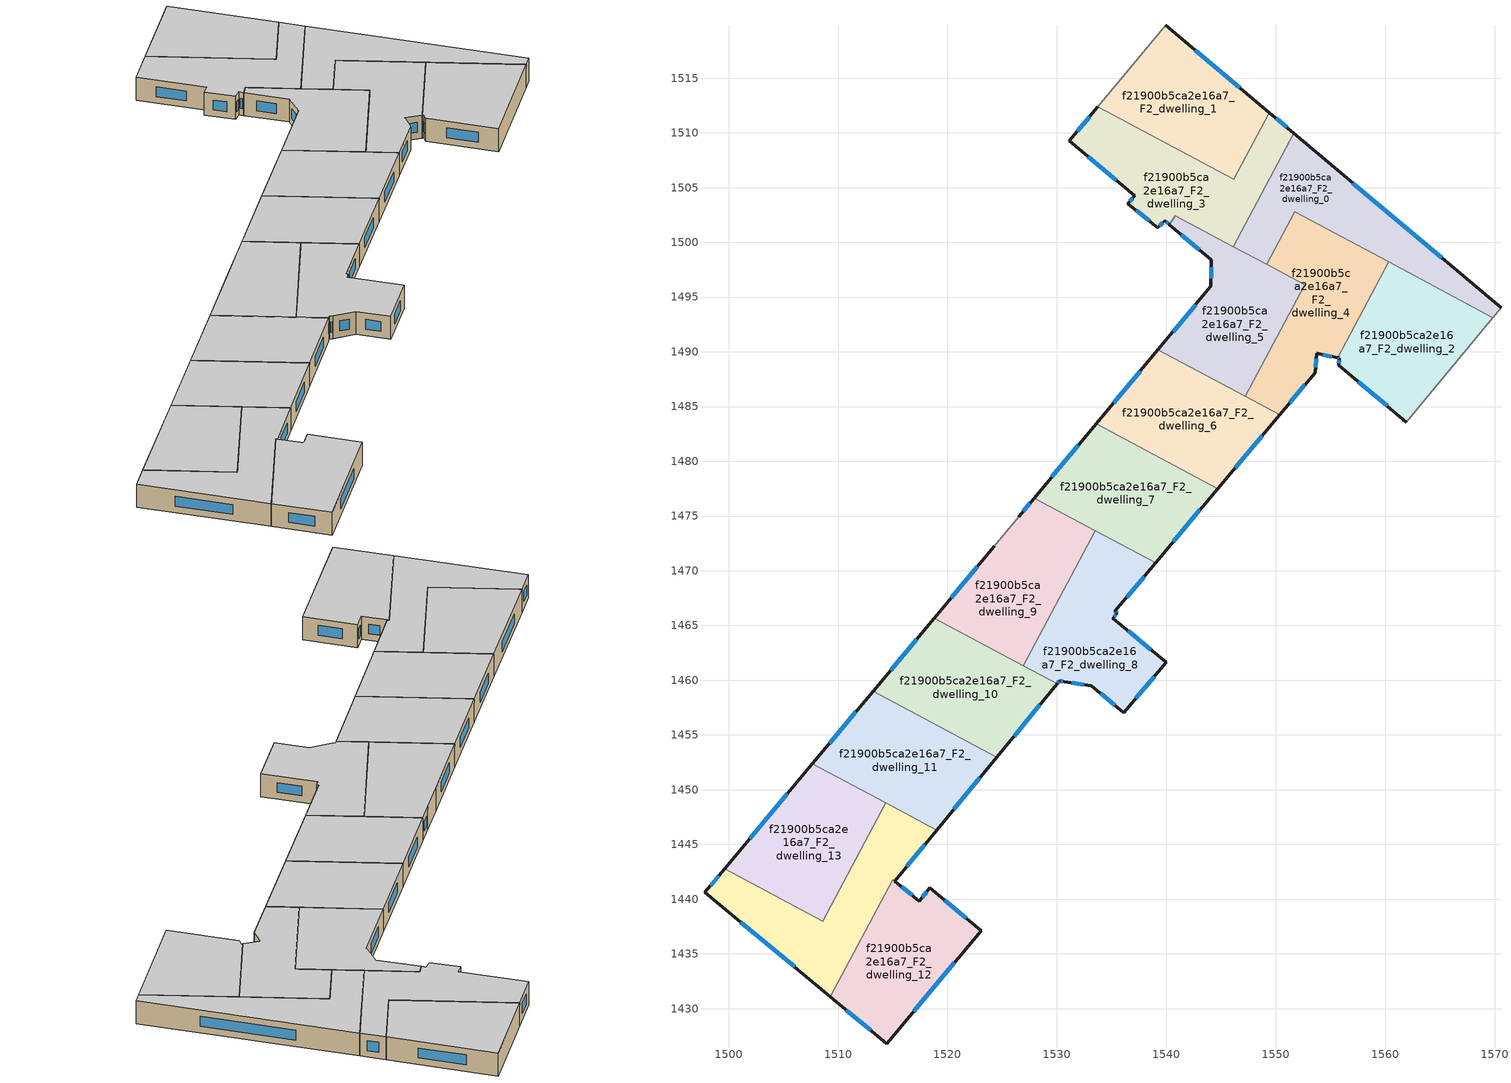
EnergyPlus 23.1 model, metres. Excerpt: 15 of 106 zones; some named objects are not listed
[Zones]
f21900b5ca2e16a7_F2_dwelling_0
 floor to f21900b5ca2e16a7_F1_dwelling_0 (EU_floor_Construction): 1570.56,1494.02 1569.83,1493.13 1551.72,1502.79 1549.16,1497.99 1546.11,1499.62 1551.63,1509.98 z6
 wall outside (EU_wall_Construction): 1570.56,1494.02 1551.63,1509.98 z6:9
 wall adiabatic (EU_wall_Construction): 1569.83,1493.13 1570.56,1494.02 z6:9
 wall to f21900b5ca2e16a7_F2_dwelling_4 (EU_wall_Construction): 1549.16,1497.99 1551.72,1502.79 1560.3,1498.21 z6:9
 wall to f21900b5ca2e16a7_F2_dwelling_3 (EU_wall_Construction): 1551.63,1509.98 1546.11,1499.62 z6:9
 wall to f21900b5ca2e16a7_F2_dwelling_2 (EU_wall_Construction): 1560.31,1498.21 1569.83,1493.13 z6:9
 wall to f21900b5ca2e16a7_F2_dwelling_5 (EU_wall_Construction): 1546.11,1499.62 1549.16,1497.99 z6:9
 window (EU_Window_Construction): 1565.15,1498.58 1557.04,1505.42 z6.86:8.14
 ceiling to f21900b5ca2e16a7_F3_dwelling_0 (EU_floor_Construction): 1569.83,1493.13 1570.56,1494.02 1551.63,1509.98 1546.11,1499.62 1549.16,1497.99 1551.72,1502.79 z9
f21900b5ca2e16a7_F2_dwelling_1
 floor to f21900b5ca2e16a7_F1_dwelling_1 (EU_floor_Construction): 1549.4,1511.85 1546.15,1505.75 1533.73,1512.38 1539.95,1519.82 z6
 wall outside (EU_wall_Construction): 1549.4,1511.85 1539.95,1519.82 z6:9
 wall to f21900b5ca2e16a7_F2_dwelling_3 (EU_wall_Construction): 1533.73,1512.38 1546.15,1505.75 1549.4,1511.85 z6:9
 wall adiabatic (EU_wall_Construction): 1539.95,1519.82 1533.73,1512.38 z6:9
 window (EU_Window_Construction): 1546.7,1514.13 1542.65,1517.54 z6.86:8.14
 ceiling to f21900b5ca2e16a7_F3_dwelling_1 (EU_floor_Construction): 1546.15,1505.75 1549.4,1511.85 1539.95,1519.82 1533.73,1512.38 z9
f21900b5ca2e16a7_F2_dwelling_10
 floor to f21900b5ca2e16a7_F1_dwelling_10 (EU_floor_Construction): 1530.02,1459.68 1524.5,1452.98 1513.22,1459 1518.79,1465.67 z6
 wall outside (EU_wall_Construction): 1524.5,1452.98 1530.02,1459.68 / 1518.79,1465.67 1513.22,1459 z6:9
 wall to f21900b5ca2e16a7_F2_dwelling_11 (EU_wall_Construction): 1513.22,1459 1524.5,1452.98 z6:9
 wall to f21900b5ca2e16a7_F2_dwelling_9 (EU_wall_Construction): 1526.93,1461.33 1518.79,1465.67 z6:9
 wall to f21900b5ca2e16a7_F2_dwelling_8 (EU_wall_Construction): 1530.02,1459.68 1526.93,1461.33 z6:9
 window (EU_Window_Construction): 1526.08,1454.9 1528.44,1457.77 / 1517.2,1463.76 1514.81,1460.9 z6.86:8.14
 ceiling to f21900b5ca2e16a7_F3_dwelling_10 (EU_floor_Construction): 1524.5,1452.98 1530.02,1459.68 1518.79,1465.67 1513.22,1459 z9
f21900b5ca2e16a7_F2_dwelling_11
 floor to f21900b5ca2e16a7_F1_dwelling_11 (EU_floor_Construction): 1524.5,1452.98 1519.01,1446.31 1507.66,1452.36 1513.22,1459 z6
 wall outside (EU_wall_Construction): 1519.01,1446.31 1524.5,1452.98 / 1513.22,1459 1507.66,1452.36 z6:9
 wall to f21900b5ca2e16a7_F2_dwelling_13 (EU_wall_Construction): 1507.66,1452.36 1514.36,1448.79 z6:9
 wall to f21900b5ca2e16a7_F2_dwelling_14 (EU_wall_Construction): 1514.36,1448.79 1519.01,1446.31 z6:9
 window (EU_Window_Construction): 1520.58,1448.22 1522.93,1451.08 / 1511.63,1457.1 1509.25,1454.25 z6.86:8.14
 ceiling to f21900b5ca2e16a7_F3_dwelling_11 (EU_floor_Construction): 1519.01,1446.31 1524.5,1452.98 1513.22,1459 1507.66,1452.36 z9
f21900b5ca2e16a7_F2_dwelling_12
 floor to f21900b5ca2e16a7_F1_dwelling_12 (EU_floor_Construction): 1523.07,1437.12 1514.45,1426.8 1509.31,1431.08 1515.01,1441.79 1515.17,1441.65 1517.43,1439.82 1518.39,1441.04 z6
 wall outside (EU_wall_Construction): 1509.31,1431.08 1514.45,1426.8 1523.07,1437.12 1518.39,1441.04 1517.43,1439.82 1515.17,1441.65 z6:9
 wall to f21900b5ca2e16a7_F2_dwelling_14 (EU_wall_Construction): 1515.17,1441.66 1515.01,1441.79 / 1515.01,1441.78 1509.31,1431.08 z6:9
 window (EU_Window_Construction): 1516.91,1429.75 1520.61,1434.17 / 1510.77,1429.86 1512.98,1428.03 / 1516.78,1440.34 1515.82,1441.13 / 1518.12,1440.69 1517.7,1440.17 / 1521.73,1438.24 1519.73,1439.92 z6.86:8.14
 ceiling to f21900b5ca2e16a7_F3_dwelling_12 (EU_floor_Construction): 1514.45,1426.8 1523.07,1437.12 1518.39,1441.04 1517.43,1439.82 1515.17,1441.65 1515.01,1441.79 1509.31,1431.08 z9
f21900b5ca2e16a7_F2_dwelling_13
 floor to f21900b5ca2e16a7_F1_dwelling_13 (EU_floor_Construction): 1514.36,1448.79 1508.6,1437.98 1499.64,1442.76 1507.66,1452.36 z6
 wall outside (EU_wall_Construction): 1507.66,1452.36 1499.64,1442.76 z6:9
 wall to f21900b5ca2e16a7_F2_dwelling_14 (EU_wall_Construction): 1499.64,1442.76 1508.6,1437.98 1514.36,1448.79 z6:9
 window (EU_Window_Construction): 1505.37,1449.61 1501.93,1445.5 z6.86:8.14
 ceiling to f21900b5ca2e16a7_F3_dwelling_13 (EU_floor_Construction): 1508.6,1437.98 1514.36,1448.79 1507.66,1452.36 1499.64,1442.76 z9
f21900b5ca2e16a7_F2_dwelling_14
 floor to f21900b5ca2e16a7_F1_dwelling_14 (EU_floor_Construction): 1519.01,1446.31 1515.17,1441.66 1515.01,1441.79 1509.31,1431.08 1497.85,1440.62 1499.64,1442.76 1508.6,1437.98 1514.36,1448.79 z6
 wall outside (EU_wall_Construction): 1515.17,1441.66 1519.01,1446.31 / 1499.64,1442.76 1497.85,1440.62 1509.31,1431.08 z6:9
 window (EU_Window_Construction): 1516.27,1442.99 1517.91,1444.98 / 1501.12,1437.89 1506.03,1433.81 / 1499.13,1442.15 1498.36,1441.23 z6.86:8.14
 ceiling to f21900b5ca2e16a7_F3_dwelling_14 (EU_floor_Construction): 1509.31,1431.08 1515.01,1441.79 1515.17,1441.66 1519.01,1446.31 1514.36,1448.79 1508.6,1437.98 1499.64,1442.76 1497.85,1440.62 z9
f21900b5ca2e16a7_F2_dwelling_2
 floor to f21900b5ca2e16a7_F1_dwelling_2 (EU_floor_Construction): 1569.83,1493.13 1561.92,1483.58 1555.74,1488.77 1555.78,1489.43 1555.64,1489.46 1560.3,1498.21 z6
 wall outside (EU_wall_Construction): 1555.64,1489.46 1555.78,1489.43 1555.74,1488.77 1561.92,1483.58 z6:9
 wall to f21900b5ca2e16a7_F2_dwelling_4 (EU_wall_Construction): 1560.3,1498.21 1555.64,1489.46 z6:9
 wall adiabatic (EU_wall_Construction): 1561.92,1483.58 1569.83,1493.13 z6:9
 window (EU_Window_Construction): 1557.5,1487.29 1560.15,1485.06 / 1555.77,1489.24 1555.75,1488.96 / 1555.68,1489.45 1555.74,1489.43 z6.86:8.14
 ceiling to f21900b5ca2e16a7_F3_dwelling_2 (EU_floor_Construction): 1561.92,1483.58 1569.83,1493.13 1560.3,1498.21 1555.64,1489.46 1555.78,1489.43 1555.74,1488.77 z9
f21900b5ca2e16a7_F2_dwelling_3
 floor to f21900b5ca2e16a7_F1_dwelling_3 (EU_floor_Construction): 1549.4,1511.85 1551.63,1509.98 1546.11,1499.62 1540.82,1502.43 1540.28,1501.63 1539.85,1501.98 1539.2,1501.34 1536.48,1503.54 1537.1,1504.24 1531.14,1509.27 1533.73,1512.38 1546.15,1505.75 z6
 wall outside (EU_wall_Construction): 1533.73,1512.38 1531.14,1509.27 1537.1,1504.24 1536.48,1503.54 1539.2,1501.34 1539.85,1501.98 1540.27,1501.63 / 1551.63,1509.98 1549.4,1511.85 z6:9
 wall to f21900b5ca2e16a7_F2_dwelling_5 (EU_wall_Construction): 1540.28,1501.63 1540.82,1502.43 1546.11,1499.62 z6:9
 window (EU_Window_Construction): 1532.84,1507.83 1535.4,1505.68 / 1532.99,1511.49 1531.88,1510.16 / 1550.99,1510.51 1550.04,1511.32 / 1539.97,1501.88 1540.15,1501.73 / 1539.38,1501.53 1539.66,1501.8 / 1537.26,1502.91 1538.42,1501.97 / 1536.93,1504.04 1536.66,1503.74 z6.86:8.14
 ceiling to f21900b5ca2e16a7_F3_dwelling_3 (EU_floor_Construction): 1546.11,1499.62 1551.63,1509.98 1549.4,1511.85 1546.15,1505.75 1533.73,1512.38 1531.14,1509.27 1537.1,1504.24 1536.48,1503.54 1539.2,1501.34 1539.85,1501.98 1540.28,1501.63 1540.82,1502.43 z9
f21900b5ca2e16a7_F2_dwelling_4
 floor to f21900b5ca2e16a7_F1_dwelling_4 (EU_floor_Construction): 1560.3,1498.21 1555.64,1489.46 1553.72,1489.86 1553.58,1488.08 1550.35,1484.24 1547.2,1485.92 1552.64,1496.13 1549.16,1497.99 1551.72,1502.79 z6
 wall outside (EU_wall_Construction): 1550.35,1484.24 1553.58,1488.08 1553.72,1489.86 1555.64,1489.46 z6:9
 wall to f21900b5ca2e16a7_F2_dwelling_5 (EU_wall_Construction): 1549.16,1497.99 1552.64,1496.13 1547.2,1485.92 z6:9
 wall to f21900b5ca2e16a7_F2_dwelling_6 (EU_wall_Construction): 1547.2,1485.92 1550.35,1484.24 z6:9
 window (EU_Window_Construction): 1551.27,1485.34 1552.66,1486.99 / 1554.27,1489.74 1555.09,1489.57 / 1553.62,1488.59 1553.68,1489.35 z6.86:8.14
 ceiling to f21900b5ca2e16a7_F3_dwelling_4 (EU_floor_Construction): 1555.64,1489.46 1560.3,1498.21 1551.72,1502.79 1549.16,1497.99 1552.64,1496.13 1547.2,1485.92 1550.35,1484.24 1553.58,1488.08 1553.72,1489.86 z9
f21900b5ca2e16a7_F2_dwelling_5
 floor to f21900b5ca2e16a7_F1_dwelling_5 (EU_floor_Construction): 1552.64,1496.13 1547.2,1485.92 1539.23,1490.17 1544.07,1495.97 1544.07,1496.06 1544.11,1498.42 1540.28,1501.63 1540.82,1502.43 z6
 wall outside (EU_wall_Construction): 1540.28,1501.63 1544.11,1498.42 1544.07,1496.06 1544.07,1495.97 1539.23,1490.17 z6:9
 wall to f21900b5ca2e16a7_F2_dwelling_6 (EU_wall_Construction): 1539.23,1490.17 1547.2,1485.92 z6:9
 window (EU_Window_Construction): 1542.69,1494.31 1540.61,1491.83 / 1544.1,1497.75 1544.08,1496.73 / 1541.37,1500.71 1543.01,1499.34 z6.86:8.14
 ceiling to f21900b5ca2e16a7_F3_dwelling_5 (EU_floor_Construction): 1547.2,1485.92 1552.64,1496.13 1540.82,1502.43 1540.28,1501.63 1544.11,1498.42 1544.07,1496.06 1544.07,1495.97 1539.23,1490.17 z9
f21900b5ca2e16a7_F2_dwelling_6
 floor to f21900b5ca2e16a7_F1_dwelling_6 (EU_floor_Construction): 1550.35,1484.24 1544.69,1477.49 1533.58,1483.41 1539.23,1490.17 z6
 wall outside (EU_wall_Construction): 1544.69,1477.49 1550.35,1484.24 / 1539.23,1490.17 1533.58,1483.41 z6:9
 wall to f21900b5ca2e16a7_F2_dwelling_7 (EU_wall_Construction): 1533.58,1483.41 1544.69,1477.49 z6:9
 window (EU_Window_Construction): 1546.31,1479.42 1548.73,1482.31 / 1537.61,1488.24 1535.19,1485.34 z6.86:8.14
 ceiling to f21900b5ca2e16a7_F3_dwelling_6 (EU_floor_Construction): 1544.69,1477.49 1550.35,1484.24 1539.23,1490.17 1533.58,1483.41 z9
f21900b5ca2e16a7_F2_dwelling_7
 floor to f21900b5ca2e16a7_F1_dwelling_7 (EU_floor_Construction): 1544.69,1477.49 1539.02,1470.73 1527.92,1476.64 1533.58,1483.41 z6
 wall outside (EU_wall_Construction): 1539.02,1470.73 1544.69,1477.49 / 1533.58,1483.41 1527.92,1476.64 z6:9
 wall to f21900b5ca2e16a7_F2_dwelling_9 (EU_wall_Construction): 1527.92,1476.64 1533.51,1473.67 z6:9
 wall to f21900b5ca2e16a7_F2_dwelling_8 (EU_wall_Construction): 1533.51,1473.67 1539.02,1470.73 z6:9
 window (EU_Window_Construction): 1540.64,1472.66 1543.07,1475.56 / 1531.96,1481.48 1529.54,1478.58 z6.86:8.14
 ceiling to f21900b5ca2e16a7_F3_dwelling_7 (EU_floor_Construction): 1539.02,1470.73 1544.69,1477.49 1533.58,1483.41 1527.92,1476.64 z9
f21900b5ca2e16a7_F2_dwelling_8
 floor to f21900b5ca2e16a7_F1_dwelling_8 (EU_floor_Construction): 1539.02,1470.73 1535.3,1466.3 1535.5,1466.13 1535.11,1465.67 1539.97,1461.63 1536.12,1457.03 1533.14,1459.5 1530.65,1459.86 1530.25,1459.96 1530.02,1459.68 1526.93,1461.33 1533.51,1473.67 z6
 wall outside (EU_wall_Construction): 1530.02,1459.68 1530.25,1459.96 1530.65,1459.86 1533.14,1459.5 1536.12,1457.03 1539.97,1461.63 1535.11,1465.67 1535.5,1466.13 1535.3,1466.3 1539.02,1470.73 z6:9
 wall to f21900b5ca2e16a7_F2_dwelling_9 (EU_wall_Construction): 1533.51,1473.67 1526.93,1461.33 z6:9
 window (EU_Window_Construction): 1530.09,1459.76 1530.18,1459.88 / 1536.36,1467.57 1537.95,1469.47 / 1535.44,1466.18 1535.35,1466.25 / 1535.22,1465.8 1535.39,1466 / 1538.58,1462.79 1536.5,1464.52 / 1537.22,1458.35 1538.87,1460.32 / 1533.99,1458.79 1535.27,1457.73 / 1531.36,1459.75 1532.43,1459.6 / 1530.36,1459.93 1530.53,1459.89 z6.86:8.14
 ceiling to f21900b5ca2e16a7_F3_dwelling_8 (EU_floor_Construction): 1536.12,1457.03 1539.97,1461.63 1535.11,1465.67 1535.5,1466.13 1535.3,1466.3 1539.02,1470.73 1533.51,1473.67 1526.93,1461.33 1530.02,1459.68 1530.25,1459.96 1530.65,1459.86 1533.14,1459.5 z9
f21900b5ca2e16a7_F2_dwelling_9
 floor to f21900b5ca2e16a7_F1_dwelling_9 (EU_floor_Construction): 1533.51,1473.67 1526.93,1461.33 1518.79,1465.67 1524.29,1472.25 1526.51,1474.95 1527.92,1476.64 z6
 wall outside (EU_wall_Construction): 1527.92,1476.64 1526.51,1474.95 / 1524.29,1472.25 1518.79,1465.67 z6:9
 wall adiabatic (EU_wall_Construction): 1526.51,1474.95 1524.29,1472.25 z6:9
 window (EU_Window_Construction): 1527.52,1476.16 1526.91,1475.43 / 1522.72,1470.37 1520.36,1467.55 z6.86:8.14
 ceiling to f21900b5ca2e16a7_F3_dwelling_9 (EU_floor_Construction): 1526.93,1461.33 1533.51,1473.67 1527.92,1476.64 1526.51,1474.95 1524.29,1472.25 1518.79,1465.67 z9
[Building]
EU S2 Campaign: North Axis=0; Terrain=City; Solar Distribution=FullExterior
[Site:Location]
Helsinki-Vantaa.AP: Latitude=60.317; Longitude=24.963; Time Zone=2; Elevation=54.6
[SizingPeriod:WeatherFileDays]
AnnualSizingPeriod: Begin Month=1; Begin Day of Month=1; End Month=12; End Day of Month=31; Day of Week for Start Day=Monday; Use Weather File Daylight Saving Period=No; Use Weather File Rain and Snow Indicators=No
[MATERIAL]
EU_InternalMass_Material: Roughness=MediumRough; Thickness=0.1; Conductivity=1; Density=1800; Specific Heat=900; Thermal Absorptance=0.9; Solar Absorptance=0.7; Visible Absorptance=0.7
[MATERIAL:NOMASS] Roughness=MediumRough; Thermal Absorptance=0.9; Solar Absorptance=0.7; Visible Absorptance=0.7
Name | Thermal Resistance
EU_wall_NoMass | 1.10183
EU_floor_NoMass | 1.70606
[WINDOWMATERIAL:SIMPLEGLAZINGSYSTEM]
EU_Window_SimpleGlazing: UFactor=3.11035; Solar Heat Gain Coefficient=0.8; Visible Transmittance=0.8
[CONSTRUCTION]
EU_wall_Construction: EU_wall_NoMass
EU_floor_Construction: EU_floor_NoMass
EU_Window_Construction: EU_Window_SimpleGlazing
EU_InternalMass_Construction: EU_InternalMass_Material
[ZONE] Type=1; Multiplier=1; Ceiling Height=autocalculate; Floor Area=autocalculate; Part of Total Floor Area=Yes
Name | Volume
f21900b5ca2e16a7_F2_dwelling_0; f21900b5ca2e16a7_F2_dwelling_6 | 325.83
f21900b5ca2e16a7_F2_dwelling_1 | 325.787
f21900b5ca2e16a7_F2_dwelling_10 | 325.777
f21900b5ca2e16a7_F2_dwelling_11 | 325.799
f21900b5ca2e16a7_F2_dwelling_12 | 311.668
f21900b5ca2e16a7_F2_dwelling_13 | 325.761
f21900b5ca2e16a7_F2_dwelling_14 | 339.902
f21900b5ca2e16a7_F2_dwelling_2 | 325.776
f21900b5ca2e16a7_F2_dwelling_3 | 342.641
f21900b5ca2e16a7_F2_dwelling_4 | 325.773
f21900b5ca2e16a7_F2_dwelling_5 | 308.908
f21900b5ca2e16a7_F2_dwelling_7 | 325.763
f21900b5ca2e16a7_F2_dwelling_8 | 325.797
f21900b5ca2e16a7_F2_dwelling_9 | 325.784
[INTERNALMASS] Construction=EU_InternalMass_Construction
Name | Zone or ZoneList | Surface Area
f21900b5ca2e16a7_F2_dwelling_0_EU_InternalMass | f21900b5ca2e16a7_F2_dwelling_0 | 108.609
f21900b5ca2e16a7_F2_dwelling_1_EU_InternalMass | f21900b5ca2e16a7_F2_dwelling_1 | 108.596
f21900b5ca2e16a7_F2_dwelling_2_EU_InternalMass | f21900b5ca2e16a7_F2_dwelling_2 | 108.591
f21900b5ca2e16a7_F2_dwelling_3_EU_InternalMass | f21900b5ca2e16a7_F2_dwelling_3 | 114.216
f21900b5ca2e16a7_F2_dwelling_4_EU_InternalMass | f21900b5ca2e16a7_F2_dwelling_4 | 108.591
f21900b5ca2e16a7_F2_dwelling_5_EU_InternalMass | f21900b5ca2e16a7_F2_dwelling_5 | 102.98
f21900b5ca2e16a7_F2_dwelling_6_EU_InternalMass | f21900b5ca2e16a7_F2_dwelling_6 | 108.61
f21900b5ca2e16a7_F2_dwelling_7_EU_InternalMass | f21900b5ca2e16a7_F2_dwelling_7 | 108.588
f21900b5ca2e16a7_F2_dwelling_8_EU_InternalMass | f21900b5ca2e16a7_F2_dwelling_8 | 108.599
f21900b5ca2e16a7_F2_dwelling_9_EU_InternalMass | f21900b5ca2e16a7_F2_dwelling_9 | 108.594
f21900b5ca2e16a7_F2_dwelling_10_EU_InternalMass | f21900b5ca2e16a7_F2_dwelling_10 | 108.598
f21900b5ca2e16a7_F2_dwelling_11_EU_InternalMass | f21900b5ca2e16a7_F2_dwelling_11 | 108.6
f21900b5ca2e16a7_F2_dwelling_12_EU_InternalMass | f21900b5ca2e16a7_F2_dwelling_12 | 103.886
f21900b5ca2e16a7_F2_dwelling_13_EU_InternalMass | f21900b5ca2e16a7_F2_dwelling_13 | 108.587
f21900b5ca2e16a7_F2_dwelling_14_EU_InternalMass | f21900b5ca2e16a7_F2_dwelling_14 | 113.301
[OTHEREQUIPMENT] Fuel Type=Electricity; Design Level Calculation Method=Watts/Area; Power per Zone Floor Area=1; Fraction Latent=0; Fraction Radiant=0; Fraction Lost=0; Carbon Dioxide Generation Rate=0; EndUse Subcategory=EU_Step8_InternalGains
Name | Zone or ZoneList or Space or SpaceList | Schedule
EU_Step8_InternalGain_f21900b5ca2e16a7_F2_dwelling_0_f000 | f21900b5ca2e16a7_F2_dwelling_0 | EU_Step8_GainSchedule_f21900b5ca2e16a7_F2_dwelling_0_f000
EU_Step8_InternalGain_f21900b5ca2e16a7_F2_dwelling_1_f000 | f21900b5ca2e16a7_F2_dwelling_1 | EU_Step8_GainSchedule_f21900b5ca2e16a7_F2_dwelling_1_f000
EU_Step8_InternalGain_f21900b5ca2e16a7_F2_dwelling_2_f000 | f21900b5ca2e16a7_F2_dwelling_2 | EU_Step8_GainSchedule_f21900b5ca2e16a7_F2_dwelling_2_f000
EU_Step8_InternalGain_f21900b5ca2e16a7_F2_dwelling_3_f000 | f21900b5ca2e16a7_F2_dwelling_3 | EU_Step8_GainSchedule_f21900b5ca2e16a7_F2_dwelling_3_f000
EU_Step8_InternalGain_f21900b5ca2e16a7_F2_dwelling_4_f000 | f21900b5ca2e16a7_F2_dwelling_4 | EU_Step8_GainSchedule_f21900b5ca2e16a7_F2_dwelling_4_f000
EU_Step8_InternalGain_f21900b5ca2e16a7_F2_dwelling_5_f000 | f21900b5ca2e16a7_F2_dwelling_5 | EU_Step8_GainSchedule_f21900b5ca2e16a7_F2_dwelling_5_f000
EU_Step8_InternalGain_f21900b5ca2e16a7_F2_dwelling_6_f000 | f21900b5ca2e16a7_F2_dwelling_6 | EU_Step8_GainSchedule_f21900b5ca2e16a7_F2_dwelling_6_f000
EU_Step8_InternalGain_f21900b5ca2e16a7_F2_dwelling_7_f000 | f21900b5ca2e16a7_F2_dwelling_7 | EU_Step8_GainSchedule_f21900b5ca2e16a7_F2_dwelling_7_f000
EU_Step8_InternalGain_f21900b5ca2e16a7_F2_dwelling_8_f000 | f21900b5ca2e16a7_F2_dwelling_8 | EU_Step8_GainSchedule_f21900b5ca2e16a7_F2_dwelling_8_f000
EU_Step8_InternalGain_f21900b5ca2e16a7_F2_dwelling_9_f000 | f21900b5ca2e16a7_F2_dwelling_9 | EU_Step8_GainSchedule_f21900b5ca2e16a7_F2_dwelling_9_f000
EU_Step8_InternalGain_f21900b5ca2e16a7_F2_dwelling_10_f000 | f21900b5ca2e16a7_F2_dwelling_10 | EU_Step8_GainSchedule_f21900b5ca2e16a7_F2_dwelling_10_f000
EU_Step8_InternalGain_f21900b5ca2e16a7_F2_dwelling_11_f000 | f21900b5ca2e16a7_F2_dwelling_11 | EU_Step8_GainSchedule_f21900b5ca2e16a7_F2_dwelling_11_f000
EU_Step8_InternalGain_f21900b5ca2e16a7_F2_dwelling_12_f000 | f21900b5ca2e16a7_F2_dwelling_12 | EU_Step8_GainSchedule_f21900b5ca2e16a7_F2_dwelling_12_f000
EU_Step8_InternalGain_f21900b5ca2e16a7_F2_dwelling_13_f000 | f21900b5ca2e16a7_F2_dwelling_13 | EU_Step8_GainSchedule_f21900b5ca2e16a7_F2_dwelling_13_f000
EU_Step8_InternalGain_f21900b5ca2e16a7_F2_dwelling_14_f000 | f21900b5ca2e16a7_F2_dwelling_14 | EU_Step8_GainSchedule_f21900b5ca2e16a7_F2_dwelling_14_f000
[ZONEVENTILATION:DESIGNFLOWRATE] Schedule=EU_AlwaysOn; Design Flow Rate Calculation Method=AirChanges/Hour; Air Changes per Hour=0.756316; Ventilation Type=Natural; Fan Pressure Rise=0; Fan Total Efficiency=1; Constant Term Coefficient=1; Temperature Term Coefficient=0; Velocity Term Coefficient=0; Velocity Squared Term Coefficient=0; Minimum Indoor Temperature=-100; Maximum Indoor Temperature=100; Delta Temperature=-100; Minimum Outdoor Temperature=-100; Maximum Outdoor Temperature=100; Maximum Wind Speed=40
Name | Zone or ZoneList or Space or SpaceList
EU_ConstantAir_f21900b5ca2e16a7_F2_dwelling_0 | f21900b5ca2e16a7_F2_dwelling_0
EU_ConstantAir_f21900b5ca2e16a7_F2_dwelling_1 | f21900b5ca2e16a7_F2_dwelling_1
EU_ConstantAir_f21900b5ca2e16a7_F2_dwelling_2 | f21900b5ca2e16a7_F2_dwelling_2
EU_ConstantAir_f21900b5ca2e16a7_F2_dwelling_3 | f21900b5ca2e16a7_F2_dwelling_3
EU_ConstantAir_f21900b5ca2e16a7_F2_dwelling_4 | f21900b5ca2e16a7_F2_dwelling_4
EU_ConstantAir_f21900b5ca2e16a7_F2_dwelling_5 | f21900b5ca2e16a7_F2_dwelling_5
EU_ConstantAir_f21900b5ca2e16a7_F2_dwelling_6 | f21900b5ca2e16a7_F2_dwelling_6
EU_ConstantAir_f21900b5ca2e16a7_F2_dwelling_7 | f21900b5ca2e16a7_F2_dwelling_7
EU_ConstantAir_f21900b5ca2e16a7_F2_dwelling_8 | f21900b5ca2e16a7_F2_dwelling_8
EU_ConstantAir_f21900b5ca2e16a7_F2_dwelling_9 | f21900b5ca2e16a7_F2_dwelling_9
EU_ConstantAir_f21900b5ca2e16a7_F2_dwelling_10 | f21900b5ca2e16a7_F2_dwelling_10
EU_ConstantAir_f21900b5ca2e16a7_F2_dwelling_11 | f21900b5ca2e16a7_F2_dwelling_11
EU_ConstantAir_f21900b5ca2e16a7_F2_dwelling_12 | f21900b5ca2e16a7_F2_dwelling_12
EU_ConstantAir_f21900b5ca2e16a7_F2_dwelling_13 | f21900b5ca2e16a7_F2_dwelling_13
EU_ConstantAir_f21900b5ca2e16a7_F2_dwelling_14 | f21900b5ca2e16a7_F2_dwelling_14
[HVACTEMPLATE:ZONE:IDEALLOADSAIRSYSTEM] System Availability Schedule=EU_AlwaysOn; Maximum Heating Supply Air Temperature=50; Minimum Cooling Supply Air Temperature=13; Maximum Heating Supply Air Humidity Ratio=0.0156; Minimum Cooling Supply Air Humidity Ratio=0.0077; Heating Limit=NoLimit; Cooling Limit=NoLimit; Heating Availability Schedule=EU_AlwaysOn; Cooling Availability Schedule=EU_CoolingOff; Dehumidification Control Type=ConstantSensibleHeatRatio; Cooling Sensible Heat Ratio=0.7; Dehumidification Setpoint=60; Humidification Control Type=None; Humidification Setpoint=30; Outdoor Air Method=None; Outdoor Air Flow Rate per Person=0.00944; Outdoor Air Flow Rate per Zone Floor Area=0; Outdoor Air Flow Rate per Zone=0; Demand Controlled Ventilation Type=None; Outdoor Air Economizer Type=NoEconomizer; Heat Recovery Type=None; Sensible Heat Recovery Effectiveness=0.7; Latent Heat Recovery Effectiveness=0.65
Name | Template Thermostat
f21900b5ca2e16a7_F2_dwelling_0 | EU_HeatOnly_f21900b5ca2e16a7_F2_dwelling_0
f21900b5ca2e16a7_F2_dwelling_1 | EU_HeatOnly_f21900b5ca2e16a7_F2_dwelling_1
f21900b5ca2e16a7_F2_dwelling_2 | EU_HeatOnly_f21900b5ca2e16a7_F2_dwelling_2
f21900b5ca2e16a7_F2_dwelling_3 | EU_HeatOnly_f21900b5ca2e16a7_F2_dwelling_3
f21900b5ca2e16a7_F2_dwelling_4 | EU_HeatOnly_f21900b5ca2e16a7_F2_dwelling_4
f21900b5ca2e16a7_F2_dwelling_5 | EU_HeatOnly_f21900b5ca2e16a7_F2_dwelling_5
f21900b5ca2e16a7_F2_dwelling_6 | EU_HeatOnly_f21900b5ca2e16a7_F2_dwelling_6
f21900b5ca2e16a7_F2_dwelling_7 | EU_HeatOnly_f21900b5ca2e16a7_F2_dwelling_7
f21900b5ca2e16a7_F2_dwelling_8 | EU_HeatOnly_f21900b5ca2e16a7_F2_dwelling_8
f21900b5ca2e16a7_F2_dwelling_9 | EU_HeatOnly_f21900b5ca2e16a7_F2_dwelling_9
f21900b5ca2e16a7_F2_dwelling_10 | EU_HeatOnly_f21900b5ca2e16a7_F2_dwelling_10
f21900b5ca2e16a7_F2_dwelling_11 | EU_HeatOnly_f21900b5ca2e16a7_F2_dwelling_11
f21900b5ca2e16a7_F2_dwelling_12 | EU_HeatOnly_f21900b5ca2e16a7_F2_dwelling_12
f21900b5ca2e16a7_F2_dwelling_13 | EU_HeatOnly_f21900b5ca2e16a7_F2_dwelling_13
f21900b5ca2e16a7_F2_dwelling_14 | EU_HeatOnly_f21900b5ca2e16a7_F2_dwelling_14
[SIZING:ZONE] Zone Cooling Design Supply Air Temperature Input Method=SupplyAirTemperature; Zone Cooling Design Supply Air Temperature=13; Zone Heating Design Supply Air Temperature Input Method=SupplyAirTemperature; Zone Heating Design Supply Air Temperature=50; Zone Cooling Design Supply Air Humidity Ratio=0.008; Zone Heating Design Supply Air Humidity Ratio=0.008; Cooling Design Air Flow Method=DesignDay; Cooling Design Air Flow Rate=0; Cooling Minimum Air Flow per Zone Floor Area=0.000762; Cooling Minimum Air Flow=0; Cooling Minimum Air Flow Fraction=0.2; Heating Design Air Flow Method=DesignDay; Heating Design Air Flow Rate=0; Heating Maximum Air Flow per Zone Floor Area=0.002032; Heating Maximum Air Flow=0.141576; Heating Maximum Air Flow Fraction=0.3; Account for Dedicated Outdoor Air System=No; Dedicated Outdoor Air System Control Strategy=NeutralSupplyAir; Dedicated Outdoor Air Low Setpoint Temperature for Design=autosize; Dedicated Outdoor Air High Setpoint Temperature for Design=autosize; Zone Load Sizing Method=Sensible Load Only No Latent Load; Zone Latent Cooling Design Supply Air Humidity Ratio Input Method=HumidityRatioDifference; Zone Cooling Design Supply Air Humidity Ratio Difference=0.005; Zone Latent Heating Design Supply Air Humidity Ratio Input Method=HumidityRatioDifference; Zone Humidification Design Supply Air Humidity Ratio Difference=0.005
f21900b5ca2e16a7_F2_dwelling_0; f21900b5ca2e16a7_F2_dwelling_1; f21900b5ca2e16a7_F2_dwelling_2; f21900b5ca2e16a7_F2_dwelling_3; f21900b5ca2e16a7_F2_dwelling_4; f21900b5ca2e16a7_F2_dwelling_5; f21900b5ca2e16a7_F2_dwelling_6; f21900b5ca2e16a7_F2_dwelling_7; f21900b5ca2e16a7_F2_dwelling_8; f21900b5ca2e16a7_F2_dwelling_9; f21900b5ca2e16a7_F2_dwelling_10; f21900b5ca2e16a7_F2_dwelling_11; f21900b5ca2e16a7_F2_dwelling_12; f21900b5ca2e16a7_F2_dwelling_13; f21900b5ca2e16a7_F2_dwelling_14
[SCHEDULE:CONSTANT]
Name | Hourly Value
EU_AlwaysOn | 1
EU_CoolingOff | 0
[SCHEDULE:FILE] Column Number=1; Rows to Skip at Top=0; Number of Hours of Data=8760; Column Separator=Comma; Interpolate to Timestep=No; Minutes per Item=60; Adjust Schedule for Daylight Savings=Yes
Name | File
EU_Step8_GainSchedule_f21900b5ca2e16a7_F2_dwelling_0_f000 | ../../schedules/f21900b5ca2e16a7/f21900b5ca2e16a7_F2_dwelling_0_f000_gain.csv
EU_Step8_GainSchedule_f21900b5ca2e16a7_F2_dwelling_1_f000 | ../../schedules/f21900b5ca2e16a7/f21900b5ca2e16a7_F2_dwelling_1_f000_gain.csv
EU_Step8_GainSchedule_f21900b5ca2e16a7_F2_dwelling_2_f000 | ../../schedules/f21900b5ca2e16a7/f21900b5ca2e16a7_F2_dwelling_2_f000_gain.csv
EU_Step8_GainSchedule_f21900b5ca2e16a7_F2_dwelling_3_f000 | ../../schedules/f21900b5ca2e16a7/f21900b5ca2e16a7_F2_dwelling_3_f000_gain.csv
EU_Step8_GainSchedule_f21900b5ca2e16a7_F2_dwelling_4_f000 | ../../schedules/f21900b5ca2e16a7/f21900b5ca2e16a7_F2_dwelling_4_f000_gain.csv
EU_Step8_GainSchedule_f21900b5ca2e16a7_F2_dwelling_5_f000 | ../../schedules/f21900b5ca2e16a7/f21900b5ca2e16a7_F2_dwelling_5_f000_gain.csv
EU_Step8_GainSchedule_f21900b5ca2e16a7_F2_dwelling_6_f000 | ../../schedules/f21900b5ca2e16a7/f21900b5ca2e16a7_F2_dwelling_6_f000_gain.csv
EU_Step8_GainSchedule_f21900b5ca2e16a7_F2_dwelling_7_f000 | ../../schedules/f21900b5ca2e16a7/f21900b5ca2e16a7_F2_dwelling_7_f000_gain.csv
EU_Step8_GainSchedule_f21900b5ca2e16a7_F2_dwelling_8_f000 | ../../schedules/f21900b5ca2e16a7/f21900b5ca2e16a7_F2_dwelling_8_f000_gain.csv
EU_Step8_GainSchedule_f21900b5ca2e16a7_F2_dwelling_9_f000 | ../../schedules/f21900b5ca2e16a7/f21900b5ca2e16a7_F2_dwelling_9_f000_gain.csv
EU_Step8_GainSchedule_f21900b5ca2e16a7_F2_dwelling_10_f000 | ../../schedules/f21900b5ca2e16a7/f21900b5ca2e16a7_F2_dwelling_10_f000_gain.csv
EU_Step8_GainSchedule_f21900b5ca2e16a7_F2_dwelling_11_f000 | ../../schedules/f21900b5ca2e16a7/f21900b5ca2e16a7_F2_dwelling_11_f000_gain.csv
EU_Step8_GainSchedule_f21900b5ca2e16a7_F2_dwelling_12_f000 | ../../schedules/f21900b5ca2e16a7/f21900b5ca2e16a7_F2_dwelling_12_f000_gain.csv
EU_Step8_GainSchedule_f21900b5ca2e16a7_F2_dwelling_13_f000 | ../../schedules/f21900b5ca2e16a7/f21900b5ca2e16a7_F2_dwelling_13_f000_gain.csv
EU_Step8_GainSchedule_f21900b5ca2e16a7_F2_dwelling_14_f000 | ../../schedules/f21900b5ca2e16a7/f21900b5ca2e16a7_F2_dwelling_14_f000_gain.csv
